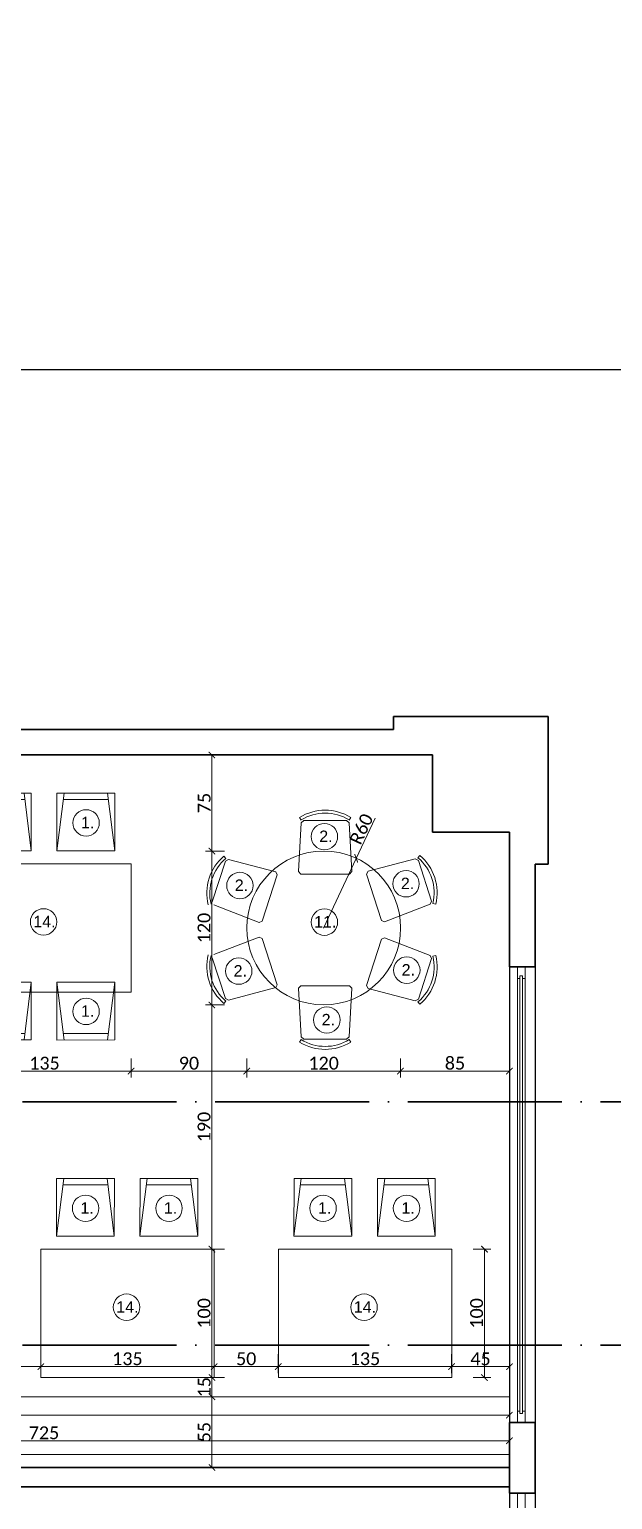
# Model space of a CAD drawing. Header units: centimetres. Extents: x -26724 to 60145, y -23645 to 6771.
# Drawn here: x -18359 to -17905, y -1255 to -110 of the extents above; entities that cross this region are included whole.
import ezdxf

# ---------------------------------------------------------------- set-up
doc = ezdxf.new("R2010")
doc.units = ezdxf.units.CM
for name, pattern in [('ACAD_ISO04W100', [30, 24, -3, 0, -3]), ('AUSGEZOGEN', [0]), ('PUNKT2_S9', [0.35, 0.15, -0.1, 0, -0.1])]:
    doc.linetypes.add(name, pattern=pattern)
for name, color, linetype, lineweight in [('4.KOTE', 88, 'Continuous', 15), ('Moebel', 252, 'PUNKT2_S9', 13), ('namestaj', 8, 'Continuous', 9), ('namjestaj', 150, 'Continuous', 5), ('prozori', 140, 'Continuous', 13), ('zid', 7, 'Continuous', 40)]:
    doc.layers.add(name, color=color, linetype=linetype, lineweight=lineweight)
doc.layers.add('IZGLED 2', color=253, linetype='Continuous', lineweight=9, true_color=0x828282)
doc.layers.add('pozicije', color=7, linetype='Continuous')
doc.styles.add('0.15', font='arial.ttf', dxfattribs={"height": 0.15})
doc.styles.get("Standard").update_dxf_attribs({"font": 'calibri.ttf'})
doc.dimstyles.new('ja 1 50', dxfattribs={"dimtxt": 10, "dimasz": 5, "dimexe": 5, "dimexo": 5, "dimgap": 1, "dimtad": 1, "dimdec": 0, "dimtxsty": 'Standard', "dimblk": 'ARCHTICK', "dimcen": 2.5, "dimclrd": 256, "dimclrt": 7, "dimadec": 0, "dimazin": 0, "dimtfac": 1, "dimtdec": 0, "dimtix": 1, "dimtmove": 1, "dimatfit": 3, "dimldrblk": 'ARCHTICK', "dimfxl": 10, "dimfxlon": 1, "dimlwd": 0, "dimlwe": 9, "dimarcsym": 0})

# ---------------------------------------------------------------- blocks, each defined once
blk = doc.blocks.new('dto')
at = {"layer": 'namjestaj', "linetype": 'AUSGEZOGEN', "transparency": 33554687}
for p, q in [((2327, 2475.9, 13.5), (2332.7, 2520.9, 13.5)), ((2327.1, 2520.9, 13.5), (2327, 2475.9, 13.5)), ((2372.1, 2520.9, 13.5), (2327.1, 2520.9, 13.5)), ((2327.1, 2520.9, 13.5), (2327.1, 2520.9, 13.5)), ((2366.4, 2520.9, 13.5), (2372, 2475.9, 13.5)), ((2372, 2475.9, 13.5), (2372.1, 2520.9, 13.5)), ((2392, 2475.9, 13.5), (2397.7, 2520.9, 13.5)), ((2392.1, 2520.9, 13.5), (2392, 2475.9, 13.5)), ((2437.1, 2520.9, 13.5), (2392.1, 2520.9, 13.5)), ((2392.1, 2520.9, 13.5), (2392.1, 2520.9, 13.5)), ((2431.4, 2520.9, 13.5), (2437, 2475.9, 13.5)), ((2437, 2475.9, 13.5), (2437.1, 2520.9, 13.5)), ((2367.1, 2515.9, 13.5), (2332.1, 2515.9, 13.5)), ((2432.1, 2515.9, 13.5), (2397.1, 2515.9, 13.5)), ((2327, 2475.9, 13.5), (2372, 2475.9, 13.5)), ((2392, 2475.9, 13.5), (2437, 2475.9, 13.5))]:
    blk.add_line(p, q, dxfattribs=at)
at = {"layer": 'namjestaj', "elevation": 13.5}
blk.add_lwpolyline([(2449.9, 2365.9), (2449.9, 2465.9), (2314.9, 2465.9), (2314.9, 2365.9), (2449.9, 2365.9)], dxfattribs=at)
blk = doc.blocks.new('tttt')
at = {"layer": 'namjestaj', "linetype": 'AUSGEZOGEN', "transparency": 33554687}
for p, q in [((982.7, 1351.9, 13.5), (984.9, 1389.8, 13.5)), ((983.5, 1394, 13.5), (984.8, 1392, 13.5)), ((984.9, 1389.8, 13.5), (986.8, 1391.7, 13.5)), ((1020.1, 1391.7, 13.5), (986.8, 1391.7, 13.5)), ((1020.1, 1391.7, 13.5), (1022.1, 1389.8, 13.5)), ((1024.2, 1351.9, 13.5), (1022.1, 1389.8, 13.5)), ((1023.4, 1394, 13.5), (1022.2, 1392, 13.5)), ((924.7, 1363.8, 13.5), (926.2, 1362.1, 13.5)), ((1077.3, 1364.4, 13.5), (1075.8, 1362.6, 13.5)), ((925.9, 1360, 13.5), (915.6, 1328.3, 13.5)), ((925.9, 1360, 13.5), (928.2, 1361.3, 13.5)), ((965, 1351.6, 13.5), (928.2, 1361.3, 13.5)), ((966.2, 1349.3, 13.5), (965, 1351.6, 13.5)), ((984.5, 1350, 13.5), (982.7, 1351.9, 13.5)), ((1022.5, 1350, 13.5), (1024.2, 1351.9, 13.5)), ((1035.7, 1349.9, 13.5), (1037, 1352.2, 13.5)), ((1037, 1352.2, 13.5), (1073.7, 1361.9, 13.5)), ((1073.7, 1361.9, 13.5), (1076.1, 1360.6, 13.5)), ((1086.4, 1328.9, 13.5), (1076.1, 1360.6, 13.5)), ((966.2, 1349.3, 13.5), (954.5, 1313.2, 13.5)), ((1022.5, 1350, 13.5), (984.5, 1350, 13.5)), ((1047.5, 1313.8, 13.5), (1035.7, 1349.9, 13.5)), ((1086.4, 1328.9, 13.5), (1085.2, 1326.5, 13.5)), ((952.2, 1312.1, 13.5), (916.7, 1325.9, 13.5)), ((1049.8, 1312.7, 13.5), (1085.2, 1326.5, 13.5)), ((1089.6, 1326.5, 13.5), (1087.3, 1327.1, 13.5)), ((954.5, 1313.2, 13.5), (952.2, 1312.1, 13.5)), ((1047.5, 1313.8, 13.5), (1049.8, 1312.7, 13.5)), ((952.2, 1300.9, 13.5), (916.7, 1287.2, 13.5)), ((954.5, 1299.8, 13.5), (952.2, 1300.9, 13.5)), ((966.2, 1263.7, 13.5), (954.5, 1299.8, 13.5)), ((1047.5, 1299.2, 13.5), (1035.7, 1263.1, 13.5)), ((1047.5, 1299.2, 13.5), (1049.8, 1300.3, 13.5)), ((1049.8, 1300.3, 13.5), (1085.2, 1286.6, 13.5)), ((925.9, 1253, 13.5), (915.6, 1284.7, 13.5)), ((1086.4, 1284.2, 13.5), (1076.1, 1252.5, 13.5)), ((1086.4, 1284.2, 13.5), (1085.2, 1286.6, 13.5)), ((1089.6, 1286.6, 13.5), (1087.3, 1286, 13.5)), ((965, 1261.5, 13.5), (928.2, 1251.8, 13.5)), ((966.2, 1263.7, 13.5), (965, 1261.5, 13.5)), ((984.5, 1263, 13.5), (982.7, 1261.2, 13.5)), ((982.7, 1261.2, 13.5), (984.9, 1223.2, 13.5)), ((1022.5, 1263, 13.5), (984.5, 1263, 13.5)), ((1024.2, 1261.2, 13.5), (1022.1, 1223.2, 13.5)), ((1022.5, 1263, 13.5), (1024.2, 1261.2, 13.5)), ((1035.7, 1263.1, 13.5), (1037, 1260.9, 13.5)), ((1037, 1260.9, 13.5), (1073.7, 1251.2, 13.5)), ((924.7, 1249.2, 13.5), (926.2, 1251, 13.5)), ((925.9, 1253, 13.5), (928.2, 1251.8, 13.5)), ((1073.7, 1251.2, 13.5), (1076.1, 1252.5, 13.5)), ((1077.3, 1248.7, 13.5), (1075.8, 1250.4, 13.5)), ((983.5, 1219.1, 13.5), (984.8, 1221, 13.5)), ((984.9, 1223.2, 13.5), (986.8, 1221.4, 13.5)), ((1020.1, 1221.4, 13.5), (986.8, 1221.4, 13.5)), ((1020.1, 1221.4, 13.5), (1022.1, 1223.2, 13.5)), ((1023.4, 1219.1, 13.5), (1022.2, 1221, 13.5))]:
    blk.add_line(p, q, dxfattribs=at)
blk.add_circle((1002.4, 1308, 13.5), 59.9, dxfattribs=at)
for centre, radius, start, end in [((1003.5, 1361.9, 13.5), 37.8, 58.1974, 121.8026), ((1003.5, 1361.9, 13.5), 35.5, 58.1974, 121.8026), ((949.1, 1335, 13.5), 37.8, 130.1974, 193.8026), ((1052.9, 1335.5, 13.5), 37.8, 346.1974, 49.8026), ((949.1, 1335, 13.5), 35.5, 130.1974, 193.8026), ((1052.9, 1335.5, 13.5), 35.5, 346.1974, 49.8026), ((949.1, 1278.1, 13.5), 37.8, 166.1974, 229.8026), ((949.1, 1278.1, 13.5), 35.5, 166.1974, 229.8026), ((1052.9, 1277.5, 13.5), 35.5, 310.1974, 13.8026), ((1052.9, 1277.5, 13.5), 37.8, 310.1974, 13.8026), ((1003.5, 1251.2, 13.5), 37.8, 238.1974, 301.8026), ((1003.5, 1251.2, 13.5), 35.5, 238.1974, 301.8026)]:
    blk.add_arc(centre, radius, start, end, dxfattribs=at)
blk = doc.blocks.new('gtttt')
at = {"layer": 'namjestaj', "linetype": 'AUSGEZOGEN', "transparency": 33554687}
for p, q in [((2077.4, 2784.1, 13.5), (2083.1, 2829.1, 13.5)), ((2077.4, 2829.1, 13.5), (2077.4, 2784.1, 13.5)), ((2122.4, 2829.1, 13.5), (2077.4, 2829.1, 13.5)), ((2077.4, 2829.1, 13.5), (2077.4, 2829.1, 13.5)), ((2116.8, 2829.1, 13.5), (2122.4, 2784.1, 13.5)), ((2122.4, 2784.1, 13.5), (2122.4, 2829.1, 13.5)), ((2142.4, 2784.1, 13.5), (2148.1, 2829.1, 13.5)), ((2142.4, 2829.1, 13.5), (2142.4, 2784.1, 13.5)), ((2187.4, 2829.1, 13.5), (2142.4, 2829.1, 13.5)), ((2142.4, 2829.1, 13.5), (2142.4, 2829.1, 13.5)), ((2181.8, 2829.1, 13.5), (2187.4, 2784.1, 13.5)), ((2187.4, 2784.1, 13.5), (2187.4, 2829.1, 13.5)), ((2117.4, 2824.1, 13.5), (2082.4, 2824.1, 13.5)), ((2182.4, 2824.1, 13.5), (2147.4, 2824.1, 13.5)), ((2077.4, 2784.1, 13.5), (2122.4, 2784.1, 13.5)), ((2142.4, 2784.1, 13.5), (2187.4, 2784.1, 13.5)), ((2077.4, 2681.8, 13.5), (2122.4, 2681.9, 13.5)), ((2077.4, 2681.8, 13.5), (2083.1, 2636.8, 13.5)), ((2077.4, 2636.8, 13.5), (2077.4, 2681.8, 13.5)), ((2116.8, 2636.9, 13.5), (2122.4, 2681.9, 13.5)), ((2122.4, 2681.9, 13.5), (2122.4, 2636.9, 13.5)), ((2142.4, 2681.8, 13.5), (2187.4, 2681.9, 13.5)), ((2142.4, 2681.8, 13.5), (2148.1, 2636.8, 13.5)), ((2142.4, 2636.8, 13.5), (2142.4, 2681.8, 13.5)), ((2181.8, 2636.9, 13.5), (2187.4, 2681.9, 13.5)), ((2187.4, 2681.9, 13.5), (2187.4, 2636.9, 13.5)), ((2122.4, 2636.9, 13.5), (2077.4, 2636.8, 13.5)), ((2077.4, 2636.8, 13.5), (2077.4, 2636.8, 13.5)), ((2117.4, 2641.9, 13.5), (2082.4, 2641.8, 13.5)), ((2187.4, 2636.9, 13.5), (2142.4, 2636.8, 13.5)), ((2142.4, 2636.8, 13.5), (2142.4, 2636.8, 13.5)), ((2182.4, 2641.9, 13.5), (2147.4, 2641.8, 13.5))]:
    blk.add_line(p, q, dxfattribs=at)
at = {"layer": 'namjestaj', "elevation": 13.5}
blk.add_lwpolyline([(2200.3, 2674.1), (2200.3, 2774.1), (2065.3, 2774.1), (2065.3, 2674.1), (2200.3, 2674.1)], dxfattribs=at)
blk = doc.blocks.new('_ArchTick')
at = {"color": 0, "linetype": 'ByBlock', "const_width": 0.15}
blk.add_lwpolyline([(-0.5, -0.5), (0.5, 0.5)], dxfattribs=at)
blk = doc.blocks.new('*D2458')
at = {"layer": '4.KOTE', "color": 0, "lineweight": 9, "transparency": 16777216}
for p, q in [((-18414.7, -911.8), (-18414.7, -926.5)), ((-18279.7, -911.8), (-18279.7, -926.5))]:
    blk.add_line(p, q, dxfattribs=at)
at = {"layer": '4.KOTE', "lineweight": 0, "transparency": 16777216}
blk.add_line((-18414.7, -921.5), (-18279.7, -921.5), dxfattribs=at)
at = {"layer": 'Defpoints', "color": 0, "transparency": 16777216}
for p in [(-18414.7, -860.1, 13.5), (-18279.7, -860.1, 13.5), (-18279.7, -921.5)]:
    blk.add_point(p, dxfattribs=at)
at = {"layer": '4.KOTE', "lineweight": 0, "transparency": 16777216, "xscale": 5, "yscale": 5, "zscale": 5, "rotation": 180}
blk.add_blockref('_ArchTick', (-18414.7, -921.5), dxfattribs=at)
at = {"layer": '4.KOTE', "lineweight": 0, "transparency": 16777216, "xscale": 5, "yscale": 5, "zscale": 5}
blk.add_blockref('_ArchTick', (-18279.7, -921.5), dxfattribs=at)
at = {"layer": '4.KOTE', "color": 7, "transparency": 16777216, "insert": (-18347.2, -915.4), "char_height": 10, "attachment_point": 5}
blk.add_mtext('135', dxfattribs=at)
blk = doc.blocks.new('*D2459')
at = {"layer": '4.KOTE', "color": 0, "lineweight": 9, "transparency": 16777216}
for p, q in [((-18279.7, -911.8), (-18279.7, -926.5)), ((-18189.7, -911.6), (-18189.7, -926.5))]:
    blk.add_line(p, q, dxfattribs=at)
at = {"layer": '4.KOTE', "lineweight": 0, "transparency": 16777216}
blk.add_line((-18279.7, -921.5), (-18189.7, -921.5), dxfattribs=at)
at = {"layer": 'Defpoints', "color": 0, "transparency": 16777216}
for p in [(-18189.7, -808.9, 13.5), (-18279.7, -860.1, 13.5), (-18189.7, -921.5)]:
    blk.add_point(p, dxfattribs=at)
at = {"layer": '4.KOTE', "lineweight": 0, "transparency": 16777216, "xscale": 5, "yscale": 5, "zscale": 5, "rotation": 180}
blk.add_blockref('_ArchTick', (-18279.7, -921.5), dxfattribs=at)
at = {"layer": '4.KOTE', "lineweight": 0, "transparency": 16777216, "xscale": 5, "yscale": 5, "zscale": 5}
blk.add_blockref('_ArchTick', (-18189.7, -921.5), dxfattribs=at)
at = {"layer": '4.KOTE', "color": 7, "transparency": 16777216, "insert": (-18234.7, -915.4), "char_height": 10, "attachment_point": 5}
blk.add_mtext('90', dxfattribs=at)
blk = doc.blocks.new('*D2460')
at = {"layer": '4.KOTE', "color": 0, "lineweight": 9, "transparency": 16777216}
for p, q in [((-18189.7, -911.6), (-18189.7, -926.5)), ((-18070, -911.6), (-18070, -926.5))]:
    blk.add_line(p, q, dxfattribs=at)
at = {"layer": '4.KOTE', "lineweight": 0, "transparency": 16777216}
blk.add_line((-18189.7, -921.5), (-18070, -921.5), dxfattribs=at)
at = {"layer": 'Defpoints', "color": 0, "transparency": 16777216}
for p in [(-18189.7, -808.9, 13.5), (-18070, -813.4, 13.5), (-18070, -921.5)]:
    blk.add_point(p, dxfattribs=at)
at = {"layer": '4.KOTE', "lineweight": 0, "transparency": 16777216, "xscale": 5, "yscale": 5, "zscale": 5, "rotation": 180}
blk.add_blockref('_ArchTick', (-18189.7, -921.5), dxfattribs=at)
at = {"layer": '4.KOTE', "lineweight": 0, "transparency": 16777216, "xscale": 5, "yscale": 5, "zscale": 5}
blk.add_blockref('_ArchTick', (-18070, -921.5), dxfattribs=at)
at = {"layer": '4.KOTE', "color": 7, "transparency": 16777216, "insert": (-18129.8, -915.4), "char_height": 10, "attachment_point": 5}
blk.add_mtext('120', dxfattribs=at)
blk = doc.blocks.new('*D2461')
at = {"layer": '4.KOTE', "color": 0, "lineweight": 9, "transparency": 16777216}
for p, q in [((-18070, -911.6), (-18070, -926.5)), ((-17985.1, -911.6), (-17985.1, -926.5))]:
    blk.add_line(p, q, dxfattribs=at)
at = {"layer": '4.KOTE', "lineweight": 0, "transparency": 16777216}
blk.add_line((-18070, -921.5), (-17985.1, -921.5), dxfattribs=at)
at = {"layer": 'Defpoints', "color": 0, "transparency": 16777216}
for p in [(-17985.1, -812.9, 13.5), (-18070, -813.4, 13.5), (-17985.1, -921.5)]:
    blk.add_point(p, dxfattribs=at)
at = {"layer": '4.KOTE', "lineweight": 0, "transparency": 16777216, "xscale": 5, "yscale": 5, "zscale": 5, "rotation": 180}
blk.add_blockref('_ArchTick', (-18070, -921.5), dxfattribs=at)
at = {"layer": '4.KOTE', "lineweight": 0, "transparency": 16777216, "xscale": 5, "yscale": 5, "zscale": 5}
blk.add_blockref('_ArchTick', (-17985.1, -921.5), dxfattribs=at)
at = {"layer": '4.KOTE', "color": 7, "transparency": 16777216, "insert": (-18027.5, -915.4), "char_height": 10, "attachment_point": 5}
blk.add_mtext('85', dxfattribs=at)
blk = doc.blocks.new('*D2499')
at = {"layer": '4.KOTE', "color": 0, "lineweight": 9, "transparency": 16777216}
for p, q in [((-18206.9, -675.3), (-18221.8, -675.3)), ((-18206.9, -750.2), (-18221.8, -750.2))]:
    blk.add_line(p, q, dxfattribs=at)
at = {"layer": '4.KOTE', "lineweight": 0, "transparency": 16777216}
blk.add_line((-18216.8, -675.3), (-18216.8, -750.2), dxfattribs=at)
at = {"layer": 'Defpoints', "color": 0, "transparency": 16777216}
for p in [(-18133.9, -675.3, 13.5), (-18216.8, -750.2), (-18128.9, -750.2, 13.5)]:
    blk.add_point(p, dxfattribs=at)
at = {"layer": '4.KOTE', "lineweight": 0, "transparency": 16777216, "xscale": 5, "yscale": 5, "zscale": 5}
for p, rotation in [((-18216.8, -675.3), 90), ((-18216.8, -750.2), 270)]:
    blk.add_blockref('_ArchTick', p, dxfattribs=dict(at, rotation=rotation))
at = {"layer": '4.KOTE', "color": 7, "transparency": 16777216, "insert": (-18222.8, -712.7), "char_height": 10, "attachment_point": 5, "rotation": 90}
blk.add_mtext('75', dxfattribs=at)
blk = doc.blocks.new('*D2500')
at = {"layer": '4.KOTE', "color": 0, "lineweight": 9, "transparency": 16777216}
for p, q in [((-18206.9, -750.2), (-18221.8, -750.2)), ((-18206.9, -870), (-18221.8, -870))]:
    blk.add_line(p, q, dxfattribs=at)
at = {"layer": '4.KOTE', "lineweight": 0, "transparency": 16777216}
blk.add_line((-18216.8, -750.2), (-18216.8, -870), dxfattribs=at)
at = {"layer": 'Defpoints', "color": 0, "transparency": 16777216}
for p in [(-18128.9, -750.2, 13.5), (-18216.8, -870), (-18128.8, -870, 13.5)]:
    blk.add_point(p, dxfattribs=at)
at = {"layer": '4.KOTE', "lineweight": 0, "transparency": 16777216, "xscale": 5, "yscale": 5, "zscale": 5}
for p, rotation in [((-18216.8, -750.2), 90), ((-18216.8, -870), 270)]:
    blk.add_blockref('_ArchTick', p, dxfattribs=dict(at, rotation=rotation))
at = {"layer": '4.KOTE', "color": 7, "transparency": 16777216, "insert": (-18222.9, -810.1), "char_height": 10, "attachment_point": 5, "rotation": 90}
blk.add_mtext('120', dxfattribs=at)
blk = doc.blocks.new('*D2501')
at = {"layer": '4.KOTE', "color": 0, "lineweight": 9, "transparency": 16777216}
for p, q in [((-18206.9, -870), (-18221.8, -870)), ((-18207, -1060.2), (-18221.8, -1060.2))]:
    blk.add_line(p, q, dxfattribs=at)
at = {"layer": '4.KOTE', "lineweight": 0, "transparency": 16777216}
blk.add_line((-18216.8, -870), (-18216.8, -1060.2), dxfattribs=at)
at = {"layer": 'Defpoints', "color": 0, "transparency": 16777216}
for p in [(-18128.8, -870, 13.5), (-18216.8, -1060.2), (-18152.2, -1060.2, 13.5)]:
    blk.add_point(p, dxfattribs=at)
at = {"layer": '4.KOTE', "lineweight": 0, "transparency": 16777216, "xscale": 5, "yscale": 5, "zscale": 5}
for p, rotation in [((-18216.8, -870), 90), ((-18216.8, -1060.2), 270)]:
    blk.add_blockref('_ArchTick', p, dxfattribs=dict(at, rotation=rotation))
at = {"layer": '4.KOTE', "color": 7, "transparency": 16777216, "insert": (-18222.9, -965.1), "char_height": 10, "attachment_point": 5, "rotation": 90}
blk.add_mtext('190', dxfattribs=at)
blk = doc.blocks.new('*D2502')
at = {"layer": '4.KOTE', "color": 0, "lineweight": 9, "transparency": 16777216}
for p, q in [((-18207, -1060.2), (-18221.8, -1060.2)), ((-18207.1, -1160.2), (-18221.8, -1160.2))]:
    blk.add_line(p, q, dxfattribs=at)
at = {"layer": '4.KOTE', "lineweight": 0, "transparency": 16777216}
blk.add_line((-18216.8, -1060.2), (-18216.8, -1160.2), dxfattribs=at)
at = {"layer": 'Defpoints', "color": 0, "transparency": 16777216}
for p in [(-18152.2, -1060.2, 13.5), (-18216.8, -1160.2), (-18159.2, -1160.2, 13.5)]:
    blk.add_point(p, dxfattribs=at)
at = {"layer": '4.KOTE', "lineweight": 0, "transparency": 16777216, "xscale": 5, "yscale": 5, "zscale": 5}
for p, rotation in [((-18216.8, -1060.2), 90), ((-18216.8, -1160.2), 270)]:
    blk.add_blockref('_ArchTick', p, dxfattribs=dict(at, rotation=rotation))
at = {"layer": '4.KOTE', "color": 7, "transparency": 16777216, "insert": (-18222.9, -1110.2), "char_height": 10, "attachment_point": 5, "rotation": 90}
blk.add_mtext('100', dxfattribs=at)
blk = doc.blocks.new('*D2503')
at = {"layer": '4.KOTE', "lineweight": 0, "transparency": 16777216}
for p, q in [((-18216.8, -1160.2), (-18216.8, -1155.2)), ((-18216.8, -1160.2), (-18216.8, -1175.2)), ((-18216.8, -1175.2), (-18216.8, -1180.2))]:
    blk.add_line(p, q, dxfattribs=at)
at = {"layer": '4.KOTE', "color": 0, "lineweight": 9, "transparency": 16777216}
for p, q in [((-18207.1, -1160.2), (-18221.8, -1160.2)), ((-18215, -1175.2), (-18211.8, -1175.2))]:
    blk.add_line(p, q, dxfattribs=at)
at = {"layer": 'Defpoints', "color": 0, "transparency": 16777216}
for p in [(-18159.2, -1160.2, 13.5), (-18216.8, -1175.2, 13.5), (-18216.8, -1175.2)]:
    blk.add_point(p, dxfattribs=at)
at = {"layer": '4.KOTE', "lineweight": 0, "transparency": 16777216, "xscale": 5, "yscale": 5, "zscale": 5}
for p, rotation in [((-18216.8, -1160.2), 270), ((-18216.8, -1175.2), 90)]:
    blk.add_blockref('_ArchTick', p, dxfattribs=dict(at, rotation=rotation))
at = {"layer": '4.KOTE', "color": 7, "transparency": 16777216, "insert": (-18222.8, -1167.7), "char_height": 10, "attachment_point": 5, "rotation": 90}
blk.add_mtext('15', dxfattribs=at)
blk = doc.blocks.new('*D2504')
at = {"layer": '4.KOTE', "lineweight": 0, "transparency": 16777216}
blk.add_line((-18216.8, -1175.2), (-18216.8, -1230.3), dxfattribs=at)
at = {"layer": '4.KOTE', "color": 0, "lineweight": 9, "transparency": 16777216}
for p, q in [((-18215, -1175.2), (-18211.8, -1175.2)), ((-18215, -1230.3), (-18211.8, -1230.3))]:
    blk.add_line(p, q, dxfattribs=at)
at = {"layer": 'Defpoints', "color": 0, "transparency": 16777216}
for p in [(-18216.8, -1175.2, 13.5), (-18216.8, -1230.3, 13.5), (-18216.8, -1230.3)]:
    blk.add_point(p, dxfattribs=at)
at = {"layer": '4.KOTE', "lineweight": 0, "transparency": 16777216, "xscale": 5, "yscale": 5, "zscale": 5}
for p, rotation in [((-18216.8, -1175.2), 90), ((-18216.8, -1230.3), 270)]:
    blk.add_blockref('_ArchTick', p, dxfattribs=dict(at, rotation=rotation))
at = {"layer": '4.KOTE', "color": 7, "transparency": 16777216, "insert": (-18222.8, -1202.7), "char_height": 10, "attachment_point": 5, "rotation": 90}
blk.add_mtext('55', dxfattribs=at)
blk = doc.blocks.new('*D2505')
at = {"layer": '4.KOTE', "color": 0, "lineweight": 9, "transparency": 16777216}
for p, q in [((-18013.2, -1060.2), (-17999.5, -1060.2)), ((-18013.2, -1160.2), (-17999.5, -1160.2))]:
    blk.add_line(p, q, dxfattribs=at)
at = {"layer": '4.KOTE', "lineweight": 0, "transparency": 16777216}
blk.add_line((-18004.5, -1060.2), (-18004.5, -1160.2), dxfattribs=at)
at = {"layer": 'Defpoints', "color": 0, "transparency": 16777216}
for p in [(-18030.1, -1060.2, 13.5), (-18030.1, -1160.2, 13.5), (-18004.5, -1160.2)]:
    blk.add_point(p, dxfattribs=at)
at = {"layer": '4.KOTE', "lineweight": 0, "transparency": 16777216, "xscale": 5, "yscale": 5, "zscale": 5}
for p, rotation in [((-18004.5, -1060.2), 90), ((-18004.5, -1160.2), 270)]:
    blk.add_blockref('_ArchTick', p, dxfattribs=dict(at, rotation=rotation))
at = {"layer": '4.KOTE', "color": 7, "transparency": 16777216, "insert": (-18010.6, -1110.2), "char_height": 10, "attachment_point": 5, "rotation": 90}
blk.add_mtext('100', dxfattribs=at)
blk = doc.blocks.new('*D2506')
at = {"layer": '4.KOTE', "color": 0, "lineweight": 9, "transparency": 16777216}
for p, q in [((-18165.1, -1141.9), (-18165.1, -1156.7)), ((-18030.1, -1141.9), (-18030.1, -1156.7))]:
    blk.add_line(p, q, dxfattribs=at)
at = {"layer": '4.KOTE', "lineweight": 0, "transparency": 16777216}
blk.add_line((-18030.1, -1151.7), (-18165.1, -1151.7), dxfattribs=at)
at = {"layer": 'Defpoints', "color": 0, "transparency": 16777216}
for p in [(-18165.1, -1060.2, 13.5), (-18030.1, -1060.2, 13.5), (-18165.1, -1151.7)]:
    blk.add_point(p, dxfattribs=at)
at = {"layer": '4.KOTE', "lineweight": 0, "transparency": 16777216, "xscale": 5, "yscale": 5, "zscale": 5, "rotation": 180}
blk.add_blockref('_ArchTick', (-18165.1, -1151.7), dxfattribs=at)
at = {"layer": '4.KOTE', "lineweight": 0, "transparency": 16777216, "xscale": 5, "yscale": 5, "zscale": 5}
blk.add_blockref('_ArchTick', (-18030.1, -1151.7), dxfattribs=at)
at = {"layer": '4.KOTE', "color": 7, "transparency": 16777216, "insert": (-18097.6, -1145.6), "char_height": 10, "attachment_point": 5}
blk.add_mtext('135', dxfattribs=at)
blk = doc.blocks.new('*D2507')
at = {"layer": '4.KOTE', "color": 0, "lineweight": 9, "transparency": 16777216}
for p, q in [((-18030.1, -1156.7), (-18030.1, -1146.7)), ((-17985.1, -1157.6), (-17985.1, -1146.7))]:
    blk.add_line(p, q, dxfattribs=at)
at = {"layer": '4.KOTE', "lineweight": 0, "transparency": 16777216}
blk.add_line((-17985.1, -1151.7), (-18030.1, -1151.7), dxfattribs=at)
at = {"layer": 'Defpoints', "color": 0, "transparency": 16777216}
for p in [(-18030.1, -1151.7), (-18030.1, -1160.2, 13.5), (-17985.1, -1175.2, 27)]:
    blk.add_point(p, dxfattribs=at)
at = {"layer": '4.KOTE', "lineweight": 0, "transparency": 16777216, "xscale": 5, "yscale": 5, "zscale": 5, "rotation": 180}
blk.add_blockref('_ArchTick', (-18030.1, -1151.7), dxfattribs=at)
at = {"layer": '4.KOTE', "lineweight": 0, "transparency": 16777216, "xscale": 5, "yscale": 5, "zscale": 5}
blk.add_blockref('_ArchTick', (-17985.1, -1151.7), dxfattribs=at)
at = {"layer": '4.KOTE', "color": 7, "transparency": 16777216, "insert": (-18007.6, -1145.7), "char_height": 10, "attachment_point": 5}
blk.add_mtext('45', dxfattribs=at)
blk = doc.blocks.new('*D2508')
at = {"layer": '4.KOTE', "color": 0, "lineweight": 9, "transparency": 16777216}
for p, q in [((-18215.1, -1141.9), (-18215.1, -1156.7)), ((-18165.1, -1141.9), (-18165.1, -1156.7))]:
    blk.add_line(p, q, dxfattribs=at)
at = {"layer": '4.KOTE', "lineweight": 0, "transparency": 16777216}
blk.add_line((-18165.1, -1151.7), (-18215.1, -1151.7), dxfattribs=at)
at = {"layer": 'Defpoints', "color": 0, "transparency": 16777216}
for p in [(-18165.1, -1060.2, 13.5), (-18215.1, -1072.6, 13.5), (-18215.1, -1151.7)]:
    blk.add_point(p, dxfattribs=at)
at = {"layer": '4.KOTE', "lineweight": 0, "transparency": 16777216, "xscale": 5, "yscale": 5, "zscale": 5, "rotation": 180}
blk.add_blockref('_ArchTick', (-18215.1, -1151.7), dxfattribs=at)
at = {"layer": '4.KOTE', "lineweight": 0, "transparency": 16777216, "xscale": 5, "yscale": 5, "zscale": 5}
blk.add_blockref('_ArchTick', (-18165.1, -1151.7), dxfattribs=at)
at = {"layer": '4.KOTE', "color": 7, "transparency": 16777216, "insert": (-18190.1, -1145.6), "char_height": 10, "attachment_point": 5}
blk.add_mtext('50', dxfattribs=at)
blk = doc.blocks.new('*D2509')
at = {"layer": '4.KOTE', "color": 0, "lineweight": 9, "transparency": 16777216}
for p, q in [((-18215.1, -1141.9), (-18215.1, -1156.7)), ((-18350.1, -1156.7), (-18350.1, -1146.7))]:
    blk.add_line(p, q, dxfattribs=at)
at = {"layer": '4.KOTE', "lineweight": 0, "transparency": 16777216}
blk.add_line((-18215.1, -1151.7), (-18350.1, -1151.7), dxfattribs=at)
at = {"layer": 'Defpoints', "color": 0, "transparency": 16777216}
for p in [(-18215.1, -1072.6, 13.5), (-18350.1, -1151.7), (-18350.1, -1160.2, 13.5)]:
    blk.add_point(p, dxfattribs=at)
at = {"layer": '4.KOTE', "lineweight": 0, "transparency": 16777216, "xscale": 5, "yscale": 5, "zscale": 5, "rotation": 180}
blk.add_blockref('_ArchTick', (-18350.1, -1151.7), dxfattribs=at)
at = {"layer": '4.KOTE', "lineweight": 0, "transparency": 16777216, "xscale": 5, "yscale": 5, "zscale": 5}
blk.add_blockref('_ArchTick', (-18215.1, -1151.7), dxfattribs=at)
at = {"layer": '4.KOTE', "color": 7, "transparency": 16777216, "insert": (-18282.6, -1145.6), "char_height": 10, "attachment_point": 5}
blk.add_mtext('135', dxfattribs=at)
blk = doc.blocks.new('*D2510')
at = {"layer": '4.KOTE', "color": 0, "lineweight": 9, "transparency": 16777216}
for p, q in [((-18400.1, -1156.7), (-18400.1, -1146.7)), ((-18350.1, -1156.7), (-18350.1, -1146.7))]:
    blk.add_line(p, q, dxfattribs=at)
at = {"layer": '4.KOTE', "lineweight": 0, "transparency": 16777216}
blk.add_line((-18350.1, -1151.7), (-18400.1, -1151.7), dxfattribs=at)
at = {"layer": 'Defpoints', "color": 0, "transparency": 16777216}
for p in [(-18400.1, -1151.7), (-18400.1, -1160.2, 13.5), (-18350.1, -1160.2, 13.5)]:
    blk.add_point(p, dxfattribs=at)
at = {"layer": '4.KOTE', "lineweight": 0, "transparency": 16777216, "xscale": 5, "yscale": 5, "zscale": 5, "rotation": 180}
blk.add_blockref('_ArchTick', (-18400.1, -1151.7), dxfattribs=at)
at = {"layer": '4.KOTE', "lineweight": 0, "transparency": 16777216, "xscale": 5, "yscale": 5, "zscale": 5}
blk.add_blockref('_ArchTick', (-18350.1, -1151.7), dxfattribs=at)
at = {"layer": '4.KOTE', "color": 7, "transparency": 16777216, "insert": (-18375.1, -1145.6), "char_height": 10, "attachment_point": 5}
blk.add_mtext('50', dxfattribs=at)
blk = doc.blocks.new('*D2551')
at = {"layer": '4.KOTE', "lineweight": 0, "transparency": 16777216}
for p in [(-18089.7, -724.5), (-18129.8, -810.1)]:
    blk.add_line(p, (-18104.4, -755.8), dxfattribs=at)
at = {"layer": 'Defpoints', "color": 0, "transparency": 16777216}
for p in [(-18104.4, -755.8, 13.5), (-18129.8, -810.1, 13.5)]:
    blk.add_point(p, dxfattribs=at)
at = {"layer": '4.KOTE', "lineweight": 0, "transparency": 16777216, "xscale": 5, "yscale": 5, "zscale": 5, "rotation": 244.8888817660408}
blk.add_blockref('_ArchTick', (-18104.4, -755.8), dxfattribs=at)
at = {"layer": '4.KOTE', "color": 7, "transparency": 16777216, "insert": (-18100.4, -733), "char_height": 10, "attachment_point": 5, "rotation": 64.8889}
blk.add_mtext('R60', dxfattribs=at)
blk = doc.blocks.new('*D2573')
at = {"layer": '4.KOTE', "color": 0, "lineweight": 9, "transparency": 16777216}
for p, q in [((-18240.1, 12), (-18240.1, 25.2)), ((-18150.1, 10.2), (-18150.1, 25.2))]:
    blk.add_line(p, q, dxfattribs=at)
at = {"layer": '4.KOTE', "lineweight": 0, "transparency": 16777216}
blk.add_line((-18240.1, 20.2), (-18150.1, 20.2), dxfattribs=at)
at = {"layer": 'Defpoints', "color": 0, "transparency": 16777216}
for p in [(-18150.1, 20.2), (-18240.1, 0, 13.5), (-18150.1, -2870.3, 13.5)]:
    blk.add_point(p, dxfattribs=at)
at = {"layer": '4.KOTE', "lineweight": 0, "transparency": 16777216, "xscale": 5, "yscale": 5, "zscale": 5, "rotation": 180}
blk.add_blockref('_ArchTick', (-18240.1, 20.2), dxfattribs=at)
at = {"layer": '4.KOTE', "lineweight": 0, "transparency": 16777216, "xscale": 5, "yscale": 5, "zscale": 5}
blk.add_blockref('_ArchTick', (-18150.1, 20.2), dxfattribs=at)
at = {"layer": '4.KOTE', "color": 7, "transparency": 16777216, "insert": (-18195.1, 26.3), "char_height": 10, "attachment_point": 5}
blk.add_mtext('90', dxfattribs=at)
blk = doc.blocks.new('*D2643')
at = {"layer": '4.KOTE', "color": 0, "lineweight": 9, "transparency": 16777216}
for p, q in [((-18710.1, -1217.7), (-18710.1, -1204.4)), ((-17985.1, -1217.7), (-17985.1, -1204.4))]:
    blk.add_line(p, q, dxfattribs=at)
at = {"layer": '4.KOTE', "lineweight": 0, "transparency": 16777216}
blk.add_line((-18710.1, -1209.4), (-17985.1, -1209.4), dxfattribs=at)
at = {"layer": 'Defpoints', "color": 0, "transparency": 16777216}
for p in [(-17985.1, -1209.4), (-18710.1, -1230.3, 13.5), (-17985.1, -1230.3, 13.5)]:
    blk.add_point(p, dxfattribs=at)
at = {"layer": '4.KOTE', "lineweight": 0, "transparency": 16777216, "xscale": 5, "yscale": 5, "zscale": 5, "rotation": 180}
blk.add_blockref('_ArchTick', (-18710.1, -1209.4), dxfattribs=at)
at = {"layer": '4.KOTE', "lineweight": 0, "transparency": 16777216, "xscale": 5, "yscale": 5, "zscale": 5}
blk.add_blockref('_ArchTick', (-17985.1, -1209.4), dxfattribs=at)
at = {"layer": '4.KOTE', "color": 7, "transparency": 16777216, "insert": (-18347.6, -1203.3), "char_height": 10, "attachment_point": 5}
blk.add_mtext('725', dxfattribs=at)
blk = doc.blocks.new('*D2408')
at = {"layer": '4.KOTE', "color": 0, "lineweight": 9, "transparency": 16777216}
for p, q in [((-18950.1, -1195.1), (-18950.1, -1184.5)), ((-17985.1, -1187.3), (-17985.1, -1184.5))]:
    blk.add_line(p, q, dxfattribs=at)
at = {"layer": '4.KOTE', "lineweight": 0, "transparency": 16777216}
blk.add_line((-18950.1, -1189.5), (-17985.1, -1189.5), dxfattribs=at)
at = {"layer": 'Defpoints', "color": 0, "transparency": 16777216}
for p in [(-17985.1, -1189.5), (-17985.1, -1189.7, 27), (-18950.1, -1198.7, 13.5)]:
    blk.add_point(p, dxfattribs=at)
at = {"layer": '4.KOTE', "lineweight": 0, "transparency": 16777216, "xscale": 5, "yscale": 5, "zscale": 5, "rotation": 180}
blk.add_blockref('_ArchTick', (-18950.1, -1189.5), dxfattribs=at)
at = {"layer": '4.KOTE', "lineweight": 0, "transparency": 16777216, "xscale": 5, "yscale": 5, "zscale": 5}
blk.add_blockref('_ArchTick', (-17985.1, -1189.5), dxfattribs=at)
at = {"layer": '4.KOTE', "color": 7, "transparency": 16777216, "insert": (-18467.6, -1183.4), "char_height": 10, "attachment_point": 5}
blk.add_mtext('965', dxfattribs=at)

msp = doc.modelspace()

# ---------------------------------------------------------------- linework, layer by layer
msp.add_lwpolyline([(-16727.6, -3525.1), (-21182.6, -3525.1), (-21182.6, -375.1), (-16727.6, -375.1), (-16727.6, -3525.1)])
at = {"layer": 'IZGLED 2', "lineweight": 25, "ltscale": 12}
for p, q in [((-17985.1, -840.3, 27), (-17985.1, -1195.3, 27)), ((-17965.1, -840.3, 27), (-17965.1, -1195.3, 27)), ((-17985.1, -1250.3, 13.5), (-17985.1, -1605.3, 13.5)), ((-17965.1, -1250.3, 13.5), (-17965.1, -1605.3, 13.5))]:
    msp.add_line(p, q, dxfattribs=at)
at = {"layer": 'IZGLED 2', "color": 32, "linetype": 'ACAD_ISO04W100', "lineweight": 35, "ltscale": 5}
for p, q in [((-17794.1, -945.5), (-19646.4, -945.5)), ((-17794.1, -1135), (-19646.4, -1135))]:
    msp.add_line(p, q, dxfattribs=at)
at = {"layer": 'Moebel', "color": 252, "linetype": 'AUSGEZOGEN', "lineweight": 18, "transparency": 33554687}
msp.add_line((-18950.1, -1230.3, 13.5), (-17985.1, -1230.3, 13.5), dxfattribs=at)
at = {"layer": 'namestaj'}
for centre in [(-18314.8, -728.2), (-18129.2, -738.9), (-18195, -777, -13.5), (-18065.6, -775.6, -13.5), (-18347.9, -805.3, 13.5), (-18129.2, -805.5), (-18195.9, -843.6), (-18065, -842.9, -13.5), (-18314.8, -875), (-18127.3, -881.7, -13.5), (-18315.2, -1028.4), (-18250.2, -1028.4), (-18130.2, -1028.4), (-18065.2, -1028.4), (-18283.3, -1105.4, 13.5), (-18098.3, -1105.4, 13.5)]:
    msp.add_circle(centre, 10.3, dxfattribs=at)
at = {"layer": 'namjestaj', "transparency": 33554687}
for p, q in [((-17985.1, -1175.2, 13.5), (-18950.1, -1175.2, 13.5)), ((-18950.1, -1220.2, 13.5), (-17985.1, -1220.2, 13.5)), ((-18705.1, -1245.3, 13.5), (-18345.1, -1245.3, 13.5))]:
    msp.add_line(p, q, dxfattribs=at)
at = {"layer": 'prozori'}
for p, q in [((-17978.9, -840.3, 27), (-17978.9, -1195.3, 27)), ((-17976.9, -847.3, 27), (-17976.9, -1188.3, 27)), ((-17974.9, -847.3, 27), (-17976.9, -847.3, 27)), ((-17974.9, -847.3, 27), (-17974.9, -1188.3, 27)), ((-17972.9, -840.3, 27), (-17972.9, -1195.3, 27)), ((-17976.9, -849.3, 27), (-17978.9, -849.3, 27)), ((-17972.9, -849.3, 27), (-17974.9, -849.3, 27)), ((-17976.9, -1186.3, 27), (-17978.9, -1186.3, 27)), ((-17974.9, -1188.3, 27), (-17976.9, -1188.3, 27)), ((-17972.9, -1186.3, 27), (-17974.9, -1186.3, 27)), ((-17978.9, -1250.3, 13.5), (-17978.9, -1605.3, 13.5)), ((-17972.9, -1250.3, 13.5), (-17972.9, -1605.3, 13.5))]:
    msp.add_line(p, q, dxfattribs=at)
at = {"layer": 'zid', "lineweight": 30}
for p, q in [((-17954.9, -645.2, 13.5), (-18075.3, -645.2, 13.5)), ((-18075.3, -645.2, 13.5), (-18075.3, -655.5, 13.5)), ((-17954.9, -760.4, 13.5), (-17954.9, -645.2, 13.5)), ((-18075.3, -655.5, 13.5), (-18385.1, -655.5, 13.5)), ((-18385.1, -675.3, 13.5), (-18045.1, -675.3, 13.5)), ((-18045.1, -675.3, 13.5), (-18045.1, -735.3, 13.5)), ((-18045.1, -735.3, 13.5), (-17985.1, -735.3, 13.5)), ((-17985.1, -735.3, 13.5), (-17985.1, -840.3, 13.5)), ((-17965.1, -760.4, 13.5), (-17965.1, -840.3, 13.5)), ((-17965.1, -760.4, 13.5), (-17954.9, -760.4, 13.5)), ((-17965.1, -840.3, 13.5), (-17985.1, -840.3, 13.5)), ((-17985.1, -1250.3, 13.5), (-17985.1, -1195.3, 13.5)), ((-17965.1, -1195.3, 13.5), (-17985.1, -1195.3, 13.5)), ((-17965.1, -1195.3, 13.5), (-17965.1, -1250.3, 13.5)), ((-18710.1, -1230.3, 13.5), (-17985.1, -1230.3, 13.5)), ((-18710.1, -1245.3, 13.5), (-17985.1, -1245.3, 13.5)), ((-17965.1, -1250.3, 13.5), (-17985.1, -1250.3, 13.5))]:
    msp.add_line(p, q, dxfattribs=at)

# ---------------------------------------------------------------- block references
for name, p in [('gtttt', (-20479.9, -3534.1)), ('tttt', (-19132.1, -2118)), ('dto', (-20664.9, -3526.1)), ('dto', (-20479.9, -3526.1))]:
    msp.add_blockref(name, p)

# ---------------------------------------------------------------- texts
at = {"layer": 'pozicije', "style": '0.15'}
for s, p in [('1.', (-18318.8, -732.4)), ('2.', (-18133.2, -743.1)), ('2.', (-18199, -781.2, -13.5)), ('2.', (-18069.6, -779.8, -13.5)), ('14.', (-18355.9, -809.5, 13.5)), ('11.', (-18137.2, -809.7)), ('2.', (-18199.9, -847.9)), ('2.', (-18069, -847.1, -13.5)), ('1.', (-18318.8, -879.2)), ('2.', (-18131.3, -885.9, -13.5)), ('1.', (-18319.2, -1032.6)), ('1.', (-18254.2, -1032.6)), ('1.', (-18134.2, -1032.6)), ('1.', (-18069.2, -1032.6)), ('14.', (-18291.3, -1109.7, 13.5)), ('14.', (-18106.3, -1109.7, 13.5))]:
    msp.add_text(s, height=8.93, dxfattribs=at).set_placement(p)

# ---------------------------------------------------------------- dimensions: what is measured, and where the dimension line sits
at = {"layer": '4.KOTE'}
for base, p1, p2, picture, middle in [((-18150.1, 20.2), (-18240.1, 0, 13.5), (-18150.1, -2870.3, 13.5), '*D2573', (-18195.1, 26.3)), ((-18189.7, -921.5), (-18279.7, -860.1, 13.5), (-18189.7, -808.9, 13.5), '*D2459', (-18234.7, -915.4)), ((-18070, -921.5), (-18189.7, -808.9, 13.5), (-18070, -813.4, 13.5), '*D2460', (-18129.8, -915.4)), ((-17985.1, -921.5), (-18070, -813.4, 13.5), (-17985.1, -812.9, 13.5), '*D2461', (-18027.5, -915.4)), ((-18279.7, -921.5), (-18414.7, -860.1, 13.5), (-18279.7, -860.1, 13.5), '*D2458', (-18347.2, -915.4)), ((-18215.1, -1151.7), (-18165.1, -1060.2, 13.5), (-18215.1, -1072.6, 13.5), '*D2508', (-18190.1, -1145.6)), ((-18165.1, -1151.7), (-18030.1, -1060.2, 13.5), (-18165.1, -1060.2, 13.5), '*D2506', (-18097.6, -1145.6)), ((-18350.1, -1151.7), (-18215.1, -1072.6, 13.5), (-18350.1, -1160.2, 13.5), '*D2509', (-18282.6, -1145.6)), ((-18400.1, -1151.7), (-18350.1, -1160.2, 13.5), (-18400.1, -1160.2, 13.5), '*D2510', (-18375.1, -1145.6)), ((-18030.1, -1151.7), (-17985.1, -1175.2, 27), (-18030.1, -1160.2, 13.5), '*D2507', (-18007.6, -1145.7)), ((-17985.1, -1189.5), (-18950.1, -1198.7, 13.5), (-17985.1, -1189.7, 27), '*D2408', (-18467.6, -1183.4)), ((-17985.1, -1209.4), (-18710.1, -1230.3, 13.5), (-17985.1, -1230.3, 13.5), '*D2643', (-18347.6, -1203.3))]:
    dim = msp.add_linear_dim(base=base, p1=p1, p2=p2, dimstyle='ja 1 50', dxfattribs=at)
    dim.commit()
    dim.dimension.update_dxf_attribs({"geometry": picture, "text_midpoint": middle})
for base, p1, p2, picture, middle in [((-18216.8, -750.2), (-18133.9, -675.3, 13.5), (-18128.9, -750.2, 13.5), '*D2499', (-18222.8, -712.7)), ((-18216.8, -870), (-18128.9, -750.2, 13.5), (-18128.8, -870, 13.5), '*D2500', (-18222.9, -810.1)), ((-18216.8, -1060.2), (-18128.8, -870, 13.5), (-18152.2, -1060.2, 13.5), '*D2501', (-18222.9, -965.1)), ((-18216.8, -1160.2), (-18152.2, -1060.2, 13.5), (-18159.2, -1160.2, 13.5), '*D2502', (-18222.9, -1110.2)), ((-18004.5, -1160.2), (-18030.1, -1060.2, 13.5), (-18030.1, -1160.2, 13.5), '*D2505', (-18010.6, -1110.2)), ((-18216.8, -1175.2), (-18159.2, -1160.2, 13.5), (-18216.8, -1175.2, 13.5), '*D2503', (-18222.8, -1167.7)), ((-18216.8, -1230.3), (-18216.8, -1175.2, 13.5), (-18216.8, -1230.3, 13.5), '*D2504', (-18222.8, -1202.7))]:
    dim = msp.add_linear_dim(base=base, p1=p1, p2=p2, angle=90, dimstyle='ja 1 50', dxfattribs=at)
    dim.commit()
    dim.dimension.update_dxf_attribs({"geometry": picture, "text_midpoint": middle})
dim = msp.add_radius_dim(center=(-18129.8, -810.1, 13.5), mpoint=(-18104.4, -755.8, 13.5), dimstyle='ja 1 50', dxfattribs=at)
dim.commit()
dim.dimension.update_dxf_attribs({"geometry": '*D2551', "text_midpoint": (-18100.4, -733)})

doc.saveas('drawing.dxf')
